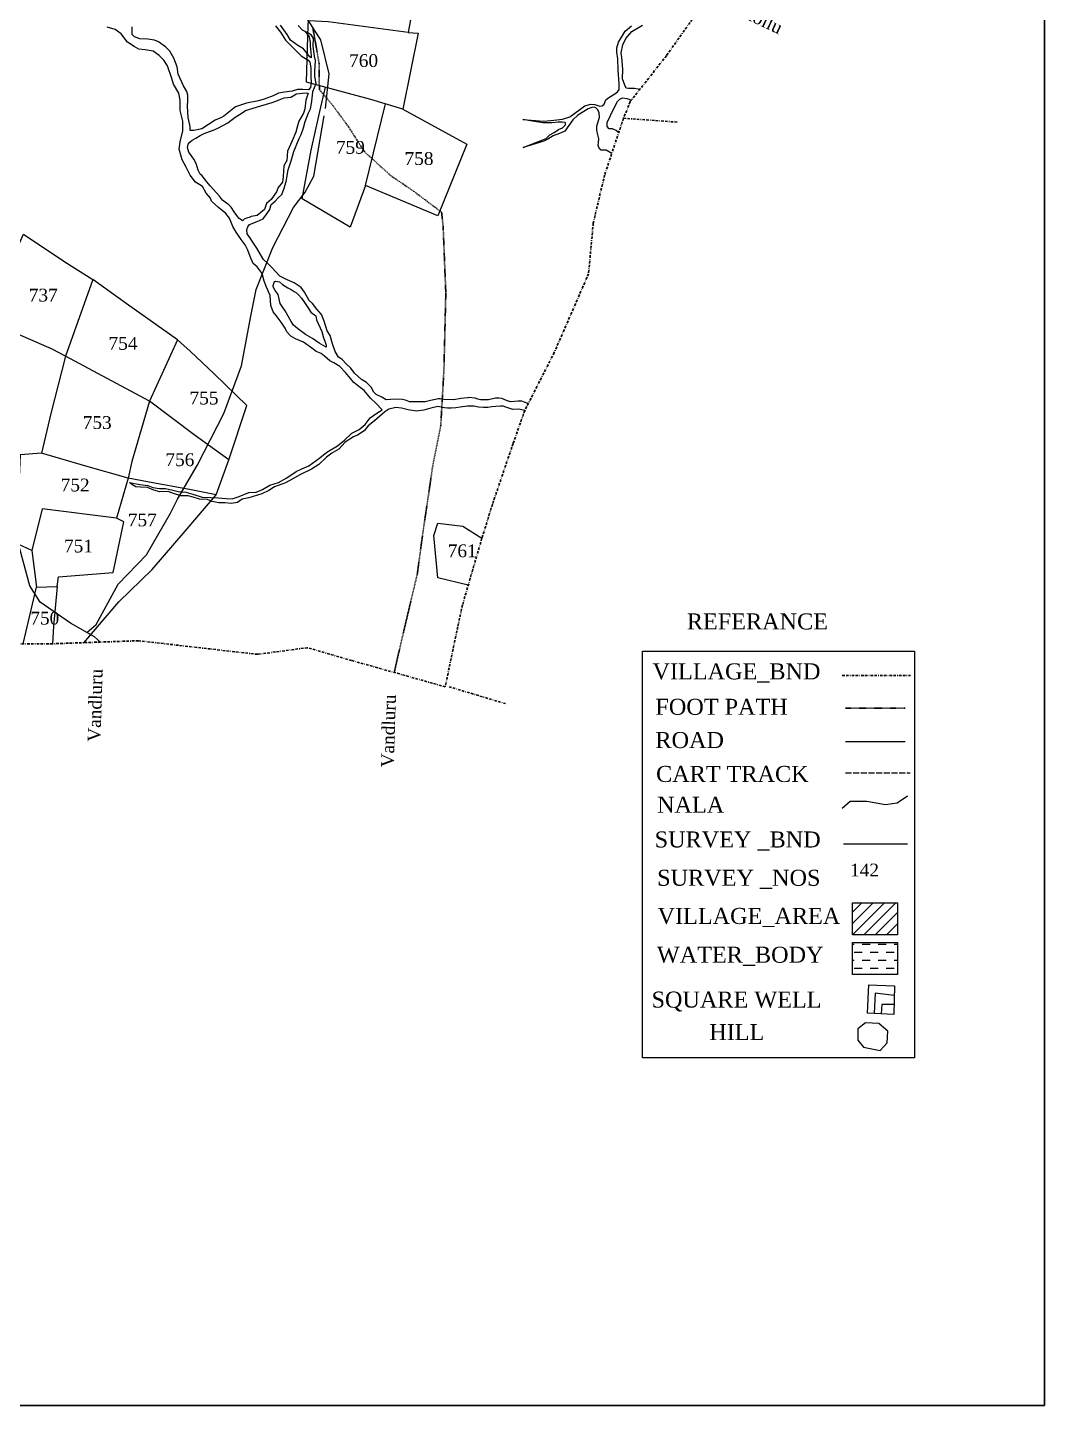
# Model space of a CAD drawing. Header units: inches. Extents: x 36 to 754, y 139 to 910.
# Drawn here: x 554.9 to 753.7, y 139.4 to 409 of the extents above; entities that cross this region are included whole.
import ezdxf

# ---------------------------------------------------------------- set-up
doc = ezdxf.new("R2010")
doc.units = ezdxf.units.IN
doc.header["$MEASUREMENT"] = 0
for name, pattern in [('ACAD_ISO02W100', [15, 12, -3]), ('ACAD_ISO07W100', [3, 0, -3]), ('BORDER', [1.75, 0.5, -0.25, 0.5, -0.25, 0, -0.25])]:
    doc.linetypes.add(name, pattern=pattern)
for name, color, linetype in [('CARTTRACK', 30, 'ACAD_ISO02W100'), ('HILL', 8, 'Continuous'), ('NALA', 4, 'Continuous'), ('SQUAREWELL', 5, 'Continuous'), ('SURVEY_BND', 7, 'Continuous'), ('SURVEY_NO', 7, 'Continuous'), ('TEXT', 7, 'Continuous'), ('VILLAGE_AREA', 1, 'Continuous'), ('WATER_BODY', 4, 'Continuous')]:
    doc.layers.add(name, color=color, linetype=linetype)
for name, color, linetype, lineweight in [('FOOTPATH', 150, 'ACAD_ISO07W100', 30), ('ROAD', 1, 'Continuous', 25), ('VILL_BOUNDARY', 6, 'BORDER', 30)]:
    doc.layers.add(name, color=color, linetype=linetype, lineweight=lineweight)
doc.styles.get("Standard").update_dxf_attribs({"font": 'TIMES.TTF'})

msp = doc.modelspace()

# ---------------------------------------------------------------- hatches: boundary and pattern name
at = {"layer": 'VILLAGE_AREA'}
h = msp.add_hatch(dxfattribs=at)
h.set_pattern_fill('ANSI31', color=256, scale=12.529074, angle=180, style=0)
h.set_pattern_definition([(225, (-135.4458, -367.6418), (1.1074241, -1.1074241), [])])
h.paths.add_polyline_path([(716.18, 237.75), (716.18, 231.52), (724.97, 231.52), (724.97, 237.75)])
at = {"layer": 'WATER_BODY'}
h = msp.add_hatch(dxfattribs=at)
h.set_pattern_fill('DASH', color=256, scale=12.529074, angle=180, style=0)
h.set_pattern_definition([(180, (-135.4458, -362.3863), (-1.5661343, -1.5661343), [1.5661343, -1.5661343])])
h.paths.add_polyline_path([(716.18, 229.98), (716.18, 223.74), (724.97, 223.74), (724.97, 229.98)])

# ---------------------------------------------------------------- linework, layer by layer
at = {"lineweight": 30}
msp.add_lwpolyline([(36.11, 909.96), (753.74, 909.96), (753.74, 139.44), (36.11, 139.44)], close=True, dxfattribs=at)
msp.add_lwpolyline([(675.14, 286.99), (728.32, 286.99), (728.32, 207.42), (675.14, 207.42)], close=True)
at = {"layer": 'CARTTRACK'}
for points in [[(566.44, 290.63), (568.3, 292.21), (572.61, 300.11), (578.11, 305.81), (582.85, 313.95), (584.22, 316.69), (588.07, 323.3), (593.23, 333.47), (596.7, 342.78), (598.55, 352.48), (599.59, 357.73), (602.87, 365.91), (606.89, 373.76), (609.16, 376.74), (610.83, 379.9), (613.15, 393.1), (613.86, 399.91), (612.2, 406.57), (610.97, 408.46), (608.98, 411.63)], [(569.12, 288.75), (567.98, 289.75), (563.3, 292.43), (557.31, 296.56), (555.3, 299.74), (553.37, 307.01)]]:
    msp.add_lwpolyline(points, dxfattribs=at)
at = {"layer": 'CARTTRACK', "ltscale": 0.1}
msp.add_lwpolyline([(714.81, 263.15), (727.46, 263.15)], dxfattribs=at)
at = {"layer": 'FOOTPATH', "ltscale": 0.0001}
msp.add_lwpolyline([(626.58, 282.82), (628, 289.04), (631.09, 302.04), (632.15, 309.9), (634.11, 323.2), (635.68, 331.09), (636.3, 341.97), (636.67, 357), (636.14, 370.15), (635.84, 372.83), (630.35, 376.96), (625.92, 379.97), (620.73, 384.7), (617.57, 389.66), (614.56, 393.72), (611.94, 396.85), (611.9, 401.91), (610.66, 408.95)], dxfattribs=at)
at = {"layer": 'FOOTPATH', "ltscale": 0.01}
msp.add_lwpolyline([(714.84, 275.82), (726.47, 275.82)], dxfattribs=at)
at = {"layer": 'HILL'}
msp.add_lwpolyline([(718.73, 214.27), (717.22, 213.14), (717.22, 213.14), (717.22, 210.89), (718.35, 209.51), (718.35, 209.51), (721.62, 208.88), (723, 210.39), (723, 210.39), (723.12, 212.64), (723.12, 212.64), (721.37, 214.15)], close=True, dxfattribs=at)
at = {"layer": 'NALA'}
for points in [[(622.73, 332.06), (621.46, 331.03), (620.69, 330.1), (619.37, 329.22), (618.61, 328.92), (616.99, 327.85), (615.74, 326.47), (614.35, 325.68), (613.33, 324.95), (611.82, 323.47), (610.37, 322.55), (608.13, 321.47), (606.64, 320.61), (605.3, 319.93), (603.18, 319.11), (602.03, 318.43), (600.67, 317.75), (598.13, 317), (596.83, 316.74), (595.96, 316.05), (594.71, 315.84), (593.44, 316.01), (592.27, 316.02), (590.98, 316.26), (590.08, 316.65), (588.48, 316.68), (587.23, 317.07), (586.26, 317.33), (584.88, 317.36), (583.39, 317.84), (582.38, 318.19), (580.72, 318.17), (579.58, 318.5), (578.31, 319), (576.95, 319.05), (576.04, 319.11), (575.28, 319.57), (574.79, 319.99), (576.83, 319.57), (578.39, 319.38), (579.36, 319.02), (580.68, 318.78), (581.82, 318.78), (583.05, 318.54), (584.32, 318.21), (585.81, 318.06), (587.17, 317.71), (589.01, 317.09), (590.74, 317.05), (592.15, 316.99), (593.73, 316.83), (594.87, 316.79), (596.26, 317.23), (598.13, 318.03), (599.56, 318.06), (600.85, 318.63), (602.24, 319.44), (603.92, 319.99), (605.57, 320.89), (607.38, 322.11), (608.52, 322.64), (609.86, 323.21), (612.04, 324.77), (613.38, 325.89), (615.49, 327.16), (616.83, 328.26), (618.26, 329.65), (619.71, 330.31), (620.87, 331.32), (621.86, 332.62), (623.16, 333.5), (624.19, 334.18), (623.04, 335.4), (621.92, 336.45), (620.69, 337.97), (619.68, 338.74), (618.65, 339.51), (617.05, 341.47), (615.96, 342.64), (614.77, 343.36), (614.01, 343.74), (612.95, 344.68), (612.29, 345.17), (611.31, 345.59), (610.47, 346.27), (608.81, 347.42), (607.25, 348.1), (606.35, 348.56), (605.61, 349.44), (605.28, 350.17), (604.44, 351.36), (603.48, 352.61), (602.91, 353.34), (602.43, 354.56), (602.3, 356.52), (601.6, 358.17), (601.14, 359.33), (600.77, 360.84), (599.75, 362.13), (599.01, 362.82), (598.44, 364.16), (597.98, 365.41), (597.41, 366.48), (596.62, 367.5), (595.66, 368.95), (595.02, 370.05), (594.36, 371.7), (593.63, 372.58), (592.23, 373.76), (590.87, 375), (590.63, 375.61), (589.78, 376.53), (589.09, 377.85), (587.71, 378.69), (586.66, 380.08), (585.91, 381.65), (585.14, 383.08), (584.55, 385.17), (584.71, 386.58), (585.25, 388.78), (585.25, 390.64), (584.72, 392.71), (584.72, 394.75), (584.46, 396.14), (583.41, 397.88), (583.06, 398.98), (582.27, 401.49), (581.52, 402.56), (580.63, 403.52), (579.42, 404.33), (577.9, 404.57), (576.63, 404.75), (575.73, 405.23), (574.45, 406.13), (573.18, 407.73), (571.99, 408.59), (570.46, 409.03)], [(603.35, 409.27), (604.36, 408.05), (605.31, 406.51), (606.66, 405.15), (608.41, 403.44), (609.76, 402.55), (610.07, 402.16), (610.28, 401.09), (610.28, 399.3), (610.32, 398.21), (610.23, 397.22), (609.8, 396.79), (608.69, 396.83), (607.68, 396.85), (606.64, 396.5), (605.15, 396.29), (603.98, 396.15), (602.91, 395.61), (601.12, 394.98), (600.03, 394.63), (597.67, 394.17), (595.53, 393.43), (593.24, 391.64), (592.81, 391.33), (591.58, 390.81), (590.26, 389.97), (588.97, 389.15), (587.41, 388.84), (586.67, 388.84), (586.67, 389.58), (586.28, 391.39), (586.17, 393.58), (586.19, 394.67), (586.19, 395.7), (585.99, 396.48), (585.39, 397.55), (584.35, 399.86), (584.14, 401.28), (583.48, 402.95), (582.7, 404.34), (581.84, 405.21), (580.47, 406.15), (579.73, 406.49), (578.4, 406.66), (576.81, 406.72), (575.81, 407.11), (575.36, 407.59), (575.36, 408.3), (575.36, 409.11)], [(652.8, 335.41), (652.18, 335.6), (651.52, 335.87), (650.83, 335.87), (649.35, 335.75), (648.55, 336), (648.06, 336.23), (647.62, 336.42), (647.03, 336.47), (646.4, 336.47), (645.03, 336.12), (644.06, 336.16), (643.45, 336.16), (642.96, 336.28), (642.41, 336.48), (641.19, 336.58), (640.95, 336.56), (639.63, 336.42), (638.25, 336.16), (636.31, 336.23), (635.61, 336.31), (635.17, 336.33), (634.63, 336.2), (633.65, 335.98), (632.64, 335.75), (631.75, 335.72), (630.87, 335.72), (630.21, 335.72), (629.58, 335.78), (628.95, 336), (628.22, 336.2), (626.55, 336.25), (625.83, 336.22), (625.03, 336.13), (624.15, 336.64), (623.02, 337.18), (622.59, 337.65), (622.06, 338.59), (621.13, 339.54), (620.19, 340.11), (618.81, 341.37), (618.08, 342.34), (617.19, 343.16), (616.41, 344), (615.67, 344.49), (615.02, 345.61), (614.49, 347.12), (614.08, 348.73), (613.47, 349.66), (612.9, 351.53), (612.35, 352.8), (611.43, 353.85), (610.61, 355.01), (609.95, 355.59), (609.01, 357.2), (608.4, 358.14), (607.02, 359), (605.67, 359.61), (604.22, 360.35), (602.65, 362.04), (601.79, 362.84), (601.03, 363.56), (600.45, 364.55), (599.68, 365.83), (598.77, 367.17), (598.33, 367.89), (597.83, 368.64), (597.75, 369.46), (597.94, 369.99), (598.28, 370.45), (599.79, 371.05), (600.92, 371.56), (601.66, 372.51), (602.23, 373.34), (602.54, 374.34), (603.31, 375.03), (603.91, 375.64), (604.58, 376.3), (605.08, 377.56), (605.46, 378.85), (605.84, 381.1), (606.44, 382.86), (606.97, 384.74), (607.99, 387.27), (608.35, 388.03), (608.81, 389.34), (609.14, 390.61), (609.83, 392.3), (610.19, 393.04), (610.42, 394.07), (610.52, 395.09), (610.69, 396.45), (611.02, 397.21), (611.3, 398.04), (611.04, 399.36), (611.04, 400.33), (611.18, 402.52), (610.99, 403.38), (610.75, 405.31), (610.79, 406.83), (610.43, 407.47), (609.56, 407.97), (608.65, 408.47), (607.79, 409.38)], [(609.26, 408.14), (609.95, 407.16), (610.15, 406.12), (610.15, 405.29), (610.28, 404.11), (610.35, 403.34), (610.33, 403.01), (610.05, 403.21), (608.82, 404.82), (607.74, 405.47), (606.29, 406.49), (605.65, 407.6), (604.32, 409.45)], [(669.12, 384.31), (668.05, 385), (667.08, 385), (666.62, 385.5), (666.44, 385.96), (666.53, 386.48), (666.62, 387.17), (666.39, 387.99), (666.18, 388.88), (666.21, 389.68), (666.75, 391.42), (666.69, 392.29), (666.37, 392.84), (665.98, 393.25), (665.66, 393.37), (665.25, 393.35), (664.54, 393.05), (662.46, 391.84), (661.5, 390.9), (659.92, 388.69), (658.87, 388.22), (657.66, 387.76), (656.61, 387.1), (655.83, 386.71), (651.81, 385.49), (656.29, 387.28), (657.04, 387.94), (657.84, 388.46), (658.68, 389.01), (659.51, 389.36), (659.75, 389.58), (660.05, 389.91), (660.1, 390.27), (659.98, 390.38), (659.44, 390.43), (658.61, 390.43), (657.41, 390.32), (656.42, 390.32), (655.63, 390.32), (653.62, 390.64), (651.75, 390.94), (655.83, 390.66), (657.77, 390.87), (659.5, 391.05), (660.94, 391.51), (663.86, 393.67), (665, 393.94), (665.78, 393.92), (666.76, 393.58), (667.23, 393.64), (667.62, 393.99), (667.94, 394.81), (668.56, 395.29), (669.72, 396), (670.27, 396.39), (670.59, 396.86), (670.58, 398.04), (670.4, 400.64), (670.29, 402.85), (670.1, 404.12), (670.1, 404.99), (670.43, 406.12), (671.73, 408.24), (672.98, 409.32)], [(674.59, 396.82), (673.55, 397.06), (673.12, 397.06), (672.4, 397.06), (671.94, 397.13), (671.94, 397.13), (671.68, 397.67), (671.22, 398.92), (671.26, 400.83), (671.1, 403.09), (670.96, 404), (671.3, 405.57), (671.88, 406.84), (673.02, 408.18), (675.12, 409.45)], [(670.48, 388.38), (669.97, 388.82), (669.28, 389.14), (668.61, 389.14), (668.25, 389.63), (668.25, 390.36), (669.53, 393.11), (670.24, 394.5), (670.67, 394.97), (671.2, 395.24), (672.08, 395.08), (672.99, 394.78)], [(652.12, 334.08), (650.95, 334.3), (649.75, 334.28), (648.38, 334.68), (647.87, 334.89), (647.37, 334.93), (646.46, 334.84), (645.64, 334.76), (644.88, 334.61), (644.02, 334.61), (643.09, 334.72), (642.14, 334.91), (640.9, 334.93), (639.49, 334.72), (638.6, 334.57), (637.7, 334.51), (637.03, 334.51), (636.39, 334.57), (635.13, 334.82), (633.73, 334.49), (632.38, 334.09), (630.91, 333.92), (629.29, 334.19), (628, 334.51), (626.87, 334.61), (625.5, 334.34), (624.76, 333.77), (622.73, 332.06)], [(714.16, 256.29), (715.72, 257.67), (719.02, 257.67), (719.02, 257.67), (722.65, 256.98), (722.65, 256.98), (724.91, 257.33), (726.99, 258.71)]]:
    msp.add_lwpolyline(points, dxfattribs=at)
for points in [[(596.88, 371.18), (596.21, 371.67), (595.79, 372.18), (595.29, 372.92), (594.71, 373.81), (594.25, 374.26), (593.49, 374.79), (593, 375.22), (592.44, 375.95), (590.56, 378.01), (589.94, 378.77), (589.05, 379.95), (588.62, 380.27), (588.22, 381.09), (587.82, 382.34), (587.42, 383.19), (586.42, 384.6), (586.15, 385.49), (586.26, 386.17), (586.62, 386.57), (587.07, 386.9), (587.8, 387.35), (588.65, 387.81), (589.43, 388.22), (590.47, 388.6), (591.39, 388.98), (592.23, 389.32), (594.03, 390.35), (595.5, 391.4), (596.62, 392.14), (597.47, 392.72), (600.51, 393.65), (602.74, 394.32), (604.07, 394.85), (605.07, 395.23), (606.34, 395.36), (607.12, 395.79), (607.41, 395.97), (608.62, 396.14), (609.38, 396.17), (609.75, 396.15), (609.31, 394.76), (609.13, 393.07), (608.84, 392.24), (607.91, 390.66), (607.66, 389.7), (607.37, 388.51), (606.63, 386.83), (605.74, 384.78), (605.56, 382.97), (604.97, 381.9), (604.85, 379.85), (604.7, 378.73), (603.87, 377.64), (603.58, 376.81), (602.49, 375.32), (601.6, 374.56), (601.24, 373.38), (599.78, 372.21), (598.6, 371.99), (598.22, 371.81), (597.71, 371.67), (597.24, 371.47)], [(613.3, 346.45), (611.9, 347.23), (610.59, 348.16), (609.21, 348.92), (607.65, 350.06), (606.87, 350.76), (606.4, 351.44), (605.28, 353.52), (604.81, 354.17), (604.27, 355), (603.9, 356.76), (603.28, 357.54), (602.91, 358.22), (602.89, 358.5), (603.17, 359.28), (603.33, 359.33), (604.14, 359.2), (604.71, 358.68), (605.75, 358.03), (606.43, 357.72), (607.03, 357.31), (607.49, 357.07), (607.88, 356.66), (608.43, 356), (609.06, 355.2), (609.79, 354.03), (610.28, 353.3), (611.27, 352.55), (611.37, 351.77), (612.42, 349.48), (612.73, 348.29), (612.99, 347.61), (613.25, 346.86)]]:
    msp.add_lwpolyline(points, close=True, dxfattribs=at)
at = {"layer": 'ROAD', "ltscale": 0.01}
msp.add_lwpolyline([(714.84, 269.32), (726.47, 269.32)], dxfattribs=at)
at = {"layer": 'SQUAREWELL'}
for points in [[(719.26, 221.74), (724.4, 221.51), (724.3, 215.94), (719.13, 216.2), (719.38, 221.74)], [(724.37, 219.62), (720.62, 220.08), (720.42, 216.13)], [(724.33, 217.86), (721.92, 217.88), (721.83, 216.06)]]:
    msp.add_lwpolyline(points, dxfattribs=at)
at = {"layer": 'SURVEY_BND'}
for points in [[(609.34, 412.83), (611.84, 422.66), (613.47, 430.91), (632.46, 425.33), (629.33, 407.98), (613.64, 410.1), (609.83, 410.28), (609.34, 412.83)], [(629.33, 407.98), (631.25, 407.83), (628.25, 393.02), (621.99, 394.91), (614.97, 396.8), (609.43, 398.3), (609.74, 409.42), (609.83, 410.28)], [(620.97, 378.08), (617.95, 369.94), (608.56, 375.43), (610.35, 384.96), (612, 392.52), (613.13, 397.3)], [(628.25, 393.02), (640.81, 386.15), (635.09, 372.1), (620.97, 378.08), (624.87, 394.04)], [(562.32, 344.66), (559.69, 346.05), (550.87, 349.88), (546.75, 351.33), (550.58, 360.61), (554.07, 368.53), (562.14, 363.14), (567.64, 359.69)], [(584.21, 347.9), (574.17, 355), (567.64, 359.69), (563.96, 349.44), (562.32, 344.66)], [(594.24, 324.43), (597.78, 335.05), (591.34, 341.23), (586.69, 345.65), (584.21, 347.9), (578.73, 335.85)], [(578.73, 335.85), (568.59, 341.29), (562.32, 344.66), (559.4, 333.46), (557.62, 325.71)], [(591.77, 317.53), (594.24, 324.43), (587.46, 329.3), (578.73, 335.85), (575.29, 324.05), (574.52, 320.84)], [(574.52, 320.84), (566.25, 323.14), (557.62, 325.71), (553.43, 325.37), (553, 315.24), (553.01, 313.77)], [(565.86, 288.64), (572.7, 296.64), (579.21, 302.95), (585.67, 310.43), (591.77, 317.53), (586.87, 318.55), (578.31, 320.11), (574.52, 320.84), (572.28, 313.02)], [(555.72, 306.67), (553.17, 307.83), (553.01, 313.77), (548.56, 313.75), (550.68, 308.16), (549.48, 300.05), (539.56, 300.76)], [(560.65, 299.65), (560.93, 301.55), (571.62, 302.35), (573.68, 312.28), (572.28, 313.02), (557.75, 314.83), (555.72, 306.67), (556.63, 299.47)], [(641.03, 299.92), (635.14, 301.31), (634.32, 309.58), (635.1, 312.02), (640.03, 311.46), (643.73, 309.05)], [(554.04, 288.42), (556.63, 299.47), (560.65, 299.65), (559.93, 291.84), (559.76, 288.42)], [(714.47, 249.32), (726.94, 249.32)]]:
    msp.add_lwpolyline(points, dxfattribs=at)
at = {"layer": 'VILL_BOUNDARY'}
for points in [[(685.93, 412.08), (679.8, 403.43), (672.73, 394.46), (671.42, 391.21), (667.72, 380.1), (665.5, 370.69), (664.58, 360.79), (657.87, 345.38), (652.12, 334.08), (649.82, 327.58), (645.79, 315.71), (643.73, 309.05), (639.92, 295.98), (638.99, 291.7), (636.55, 280.01), (618.24, 285.16), (609.58, 287.66), (599.81, 286.36), (576.54, 289.02), (559.76, 288.42), (547.59, 288.42)], [(671.42, 391.21), (682.12, 390.44)], [(714.19, 282.24), (727.52, 282.24)], [(637.31, 280.01), (648.33, 276.71)]]:
    msp.add_lwpolyline(points, dxfattribs=at)
at = {"layer": 'VILLAGE_AREA'}
msp.add_lwpolyline([(716.18, 237.75), (724.97, 237.75), (724.97, 231.52), (716.18, 231.52)], close=True, dxfattribs=at)
at = {"layer": 'WATER_BODY'}
msp.add_lwpolyline([(716.18, 229.98), (724.97, 229.98), (724.97, 223.74), (716.18, 223.74)], close=True, dxfattribs=at)

# ---------------------------------------------------------------- texts
msp.add_text('REFERANCE', height=3.132).set_placement((683.81, 291.23))
at = {"layer": 'CARTTRACK'}
msp.add_text('CART TRACK', height=3.132, dxfattribs=at).set_placement((677.79, 261.4))
at = {"layer": 'FOOTPATH'}
msp.add_text('FOOT PATH', height=3.132, dxfattribs=at).set_placement((677.66, 274.53))
at = {"layer": 'HILL'}
msp.add_text('HILL', height=3.132, dxfattribs=at).set_placement((688.18, 210.9))
at = {"layer": 'NALA'}
msp.add_text('NALA', height=3.132, dxfattribs=at).set_placement((677.99, 255.37))
at = {"layer": 'ROAD'}
msp.add_text('ROAD', height=3.132, dxfattribs=at).set_placement((677.66, 268.03))
at = {"layer": 'SQUAREWELL'}
msp.add_text('SQUARE WELL', height=3.1323, dxfattribs=at).set_placement((676.9, 217.26))
at = {"layer": 'SURVEY_NO'}
msp.add_text('Pulikollu', height=2.5, rotation=334.9286, dxfattribs=at).set_placement((689.23, 413.47))
for s, p in [('760', (617.76, 401.25)), ('759', (615.18, 384.27)), ('758', (628.6, 382.09)), ('737', (555.11, 355.37)), ('754', (570.71, 345.93)), ('755', (586.55, 335.23)), ('753', (565.66, 330.45)), ('756', (581.83, 323.18)), ('752', (561.35, 318.23)), ('757', (574.49, 311.4)), ('751', (562, 306.29)), ('761', (637.05, 305.36)), ('750', (555.41, 292.18)), ('142', (715.72, 242.92))]:
    msp.add_text(s, height=2.5, dxfattribs=at).set_placement(p)
at = {"layer": 'TEXT'}
for p in [(569.12, 269.23), (626.48, 264.21)]:
    msp.add_text('Vandluru', height=2.5, rotation=88.2081, dxfattribs=at).set_placement(p)
for s, p in [('SURVEY _BND', (677.51, 248.58)), ('SURVEY _NOS', (678, 241.09))]:
    msp.add_text(s, height=3.1323, dxfattribs=at).set_placement(p)
at = {"layer": 'VILL_BOUNDARY'}
msp.add_text('VILLAGE_BND', height=3.1323, dxfattribs=at).set_placement((677.09, 281.46))
at = {"layer": 'VILLAGE_AREA'}
msp.add_text('VILLAGE_AREA', height=3.1323, dxfattribs=at).set_placement((678.08, 233.62))
at = {"layer": 'WATER_BODY'}
msp.add_text('WATER_BODY', height=3.132, dxfattribs=at).set_placement((677.95, 226.04))

doc.saveas('drawing.dxf')
